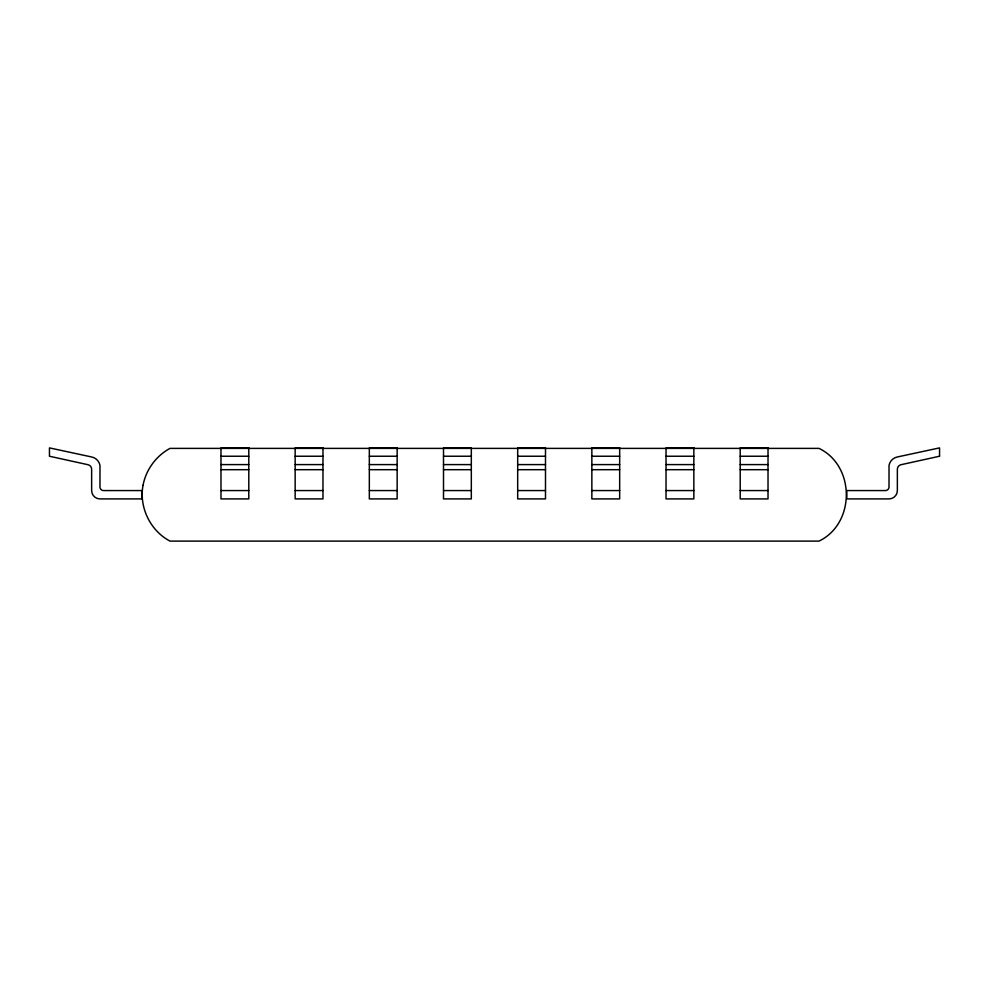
<?xml version="1.0" encoding="UTF-8"?>
<svg xmlns="http://www.w3.org/2000/svg" width="989" height="989" viewBox="0 0 989 989"><rect width="100%" height="100%" fill="white"/><g stroke="black" fill="none" stroke-linecap="round" stroke-linejoin="round"><path stroke-width="1.48" d="M220.98 456.238L248.795 456.238M295.155 456.238L322.97 456.238M369.33 456.238L397.145 456.238M443.505 456.238L471.32 456.238M517.68 456.238L545.495 456.238M591.855 456.238L619.67 456.238M666.03 456.238L693.845 456.238M740.205 456.238L768.02 456.238M220.98 464.595L248.795 464.595M295.155 464.595L322.97 464.595M369.33 464.595L397.145 464.595M443.505 464.595L471.32 464.595M517.68 464.595L545.495 464.595M591.855 464.595L619.67 464.595M666.03 464.595L693.845 464.595M740.205 464.595L768.02 464.595M220.98 469.688L248.795 469.688M295.155 469.688L322.97 469.688M369.33 469.688L397.145 469.688M443.505 469.688L471.32 469.688M517.68 469.688L545.495 469.688M591.855 469.688L619.67 469.688M666.03 469.688L693.845 469.688M740.205 469.688L768.02 469.688M220.98 490.569L248.795 490.569M295.155 490.569L322.97 490.569M369.33 490.569L397.145 490.569M443.505 490.569L471.32 490.569M517.68 490.569L545.495 490.569M591.855 490.569L619.67 490.569M666.03 490.569L693.845 490.569M740.205 490.569L768.02 490.569M143.022 485.327C138.93 507.258 150.254 530.697 169.984 541.107L819.016 541.107C855.411 523.577 855.411 465.906 819.016 448.388L169.984 448.388C156.064 455.941 145.976 469.763 143.022 485.327M939.55 456.238L901.535 464.595A4.76 4.76 0 0 0 897.357 469.688L897.357 490.569A8.345 8.345 0 0 1 889.012 498.913L846.831 498.913L846.831 490.569L884.846 490.569A3.684 3.684 0 0 0 889.012 486.403L889.012 465.51A10.533 10.533 0 0 1 897.357 456.967L939.55 447.893L939.55 456.238M248.795 447.893L220.98 447.893L220.98 498.913L248.795 498.913L248.795 447.893M322.97 447.893L295.155 447.893L295.155 498.913L322.97 498.913L322.97 447.893M397.145 447.893L369.33 447.893L369.33 498.913L397.145 498.913L397.145 447.893M471.32 447.893L443.505 447.893L443.505 498.913L471.32 498.913L471.32 447.893M545.495 447.893L517.68 447.893L517.68 498.913L545.495 498.913L545.495 447.893M619.67 447.893L591.855 447.893L591.855 498.913L619.67 498.913L619.67 447.893M693.845 447.893L666.03 447.893L666.03 498.913L693.845 498.913L693.845 447.893M768.02 447.893L740.205 447.893L740.205 498.913L768.02 498.913L768.02 447.893M142.169 490.569L104.154 490.569A3.684 3.684 0 0 1 99.976 486.403L99.988 465.51A10.533 10.533 0 0 0 91.643 456.967L49.45 447.893L49.45 456.238L87.465 464.595A4.76 4.76 0 0 1 91.643 469.688L91.643 490.569A8.345 8.345 0 0 0 99.988 498.913L142.169 498.913L142.169 490.569"/></g></svg>
